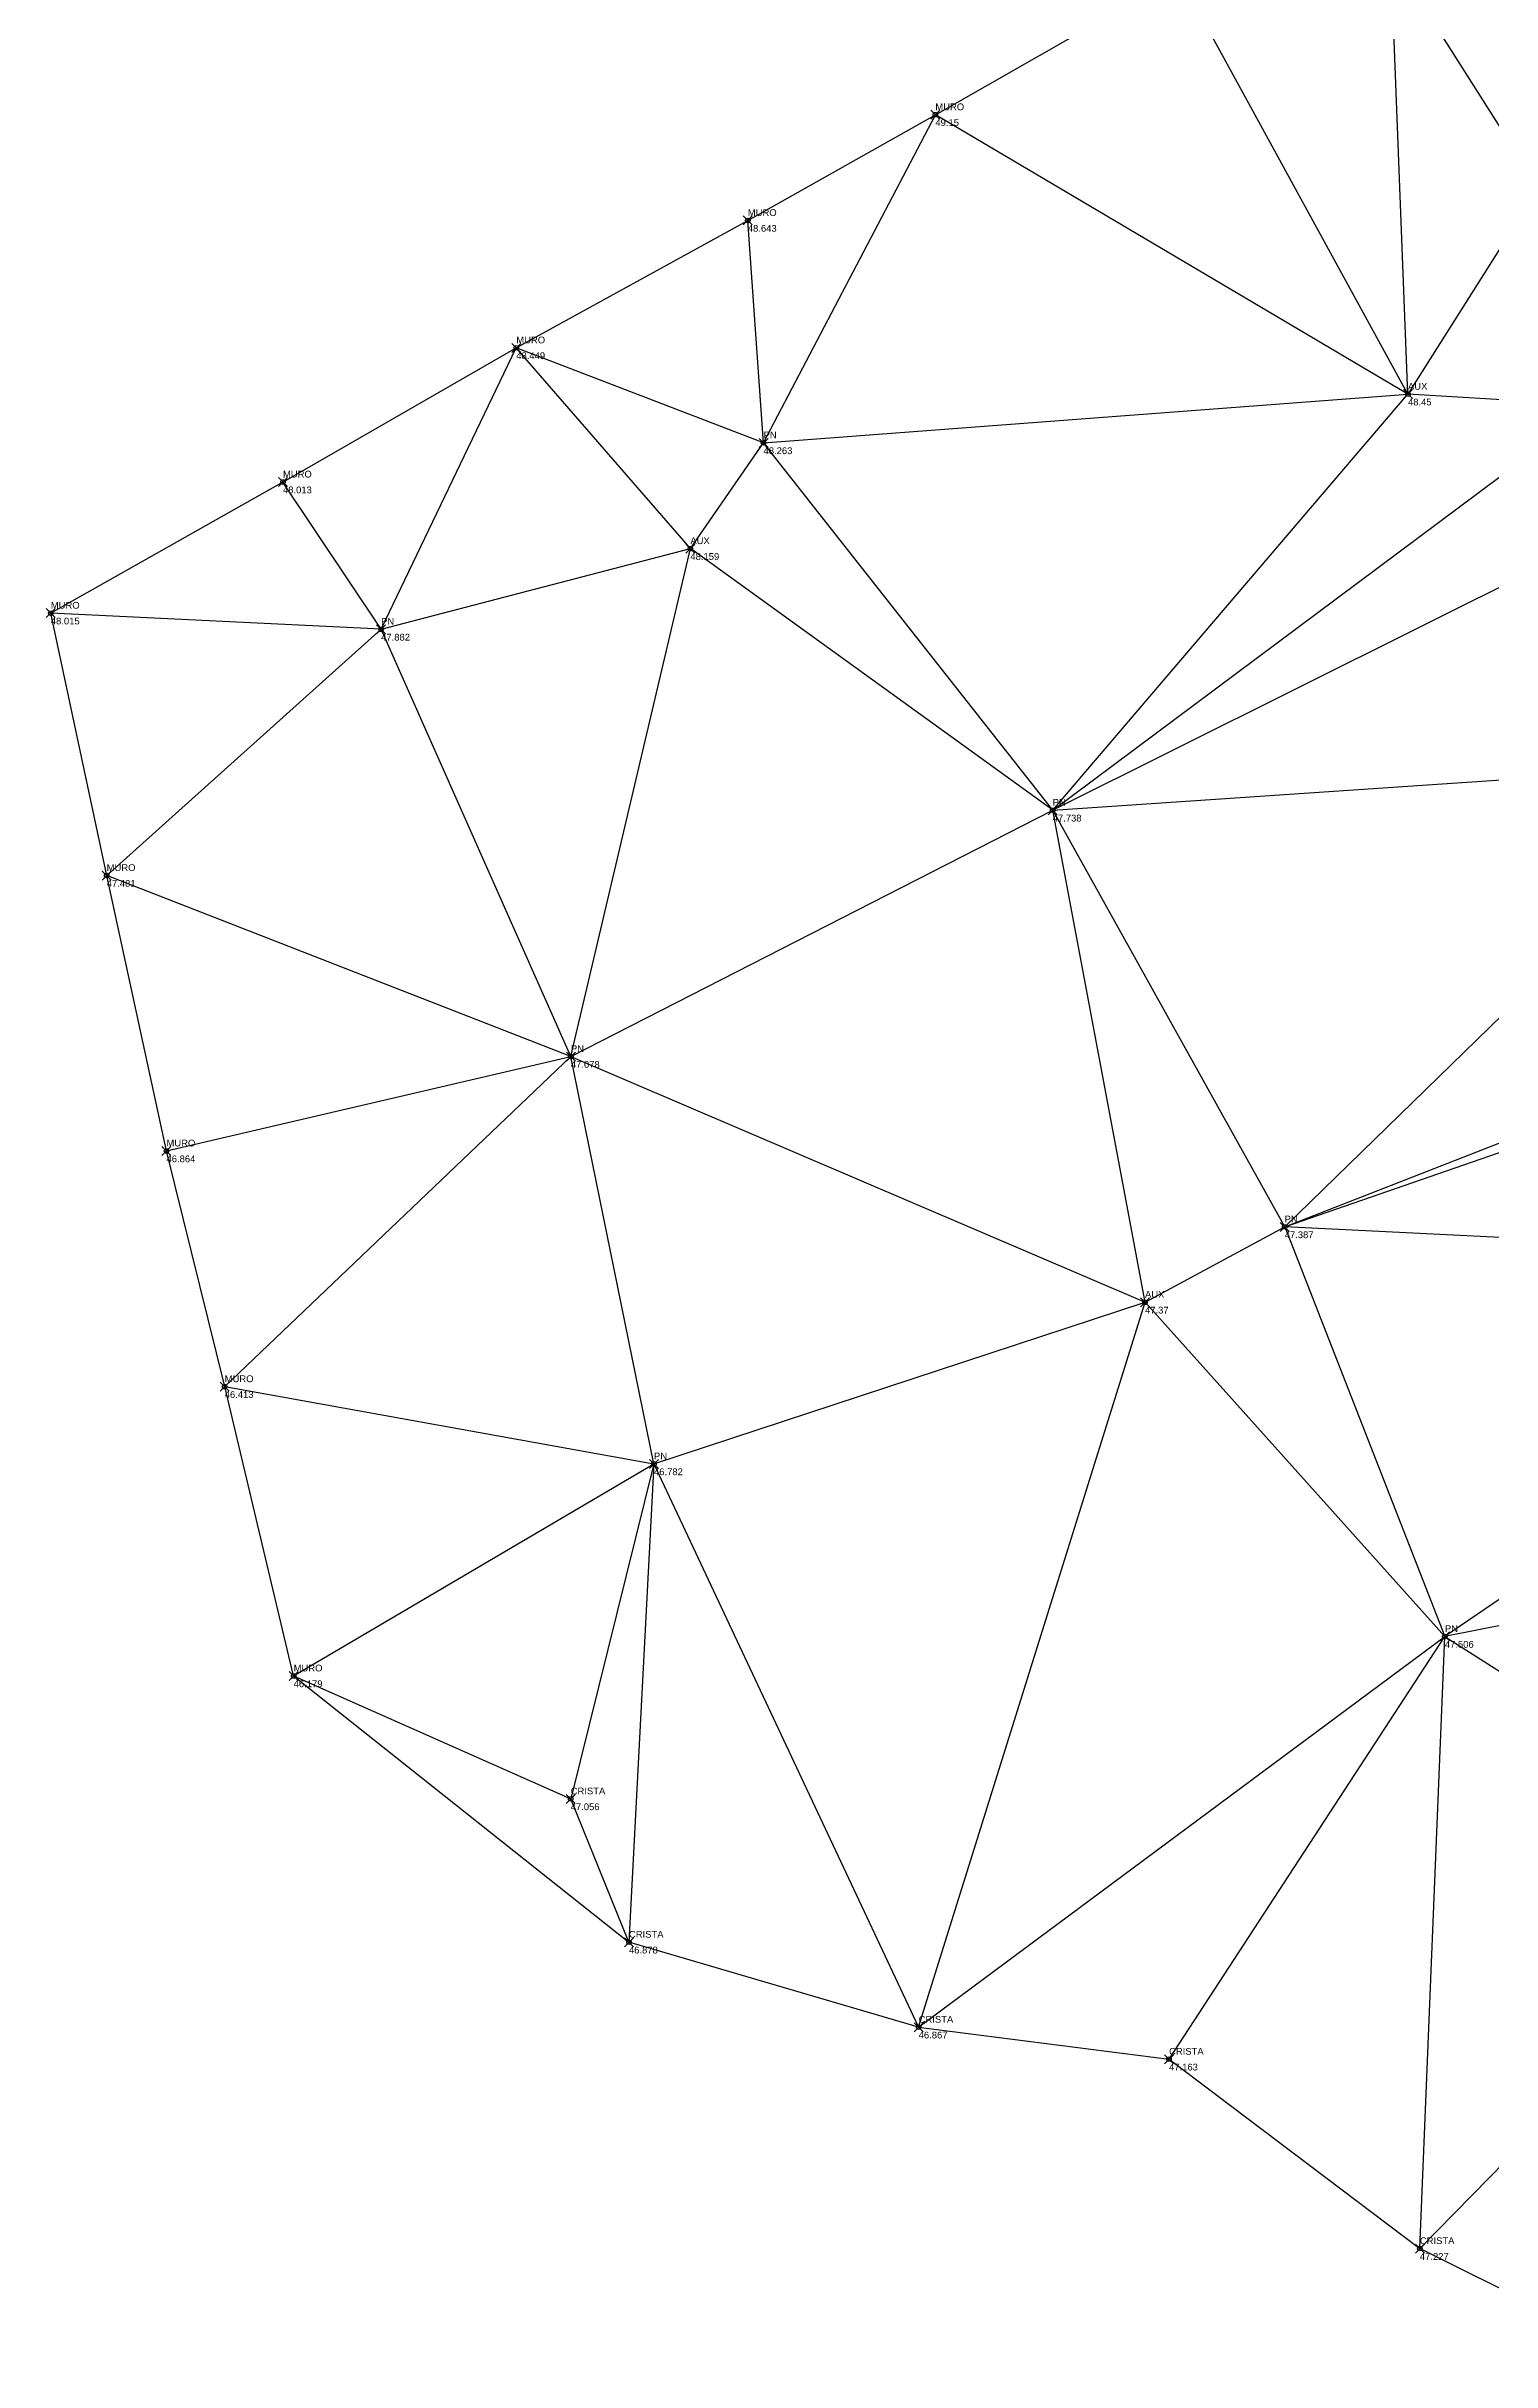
# Model space of a CAD drawing. Header units: millimetres. Extents: x 955 to 1094, y 4914 to 5043.
# Drawn here: x 955 to 987.1, y 4927.3 to 4978.7 of the extents above; entities that cross this region are included whole.
import ezdxf

# ---------------------------------------------------------------- set-up
doc = ezdxf.new("R2010")
doc.units = ezdxf.units.MM
doc.header["$PDMODE"] = 35
doc.header["$PDSIZE"] = 0.1
for name, color, linetype in [('_Arestas', 2, 'Continuous'), ('_Atributos', 7, 'Continuous'), ('_Cotas', 7, 'Continuous'), ('_Pontos', 7, 'Continuous')]:
    doc.layers.add(name, color=color, linetype=linetype)
doc.styles.get("Standard").update_dxf_attribs({"font": 'arial.ttf'})

msp = doc.modelspace()

# ---------------------------------------------------------------- linework, layer by layer
at = {"layer": '_Arestas'}
for p, q in [((988.089, 4975.571), (984.812, 4980.748)), ((985.193, 4970.983), (984.812, 4980.748)), ((974.697, 4977.189), (980.108, 4980.277)), ((985.193, 4970.983), (980.108, 4980.277)), ((970.532, 4974.84), (974.697, 4977.189)), ((970.881, 4969.901), (974.697, 4977.189)), ((985.193, 4970.983), (974.697, 4977.189)), ((988.089, 4975.571), (985.193, 4970.983)), ((965.39, 4972.011), (970.532, 4974.84)), ((970.881, 4969.901), (970.532, 4974.84)), ((960.208, 4969.031), (965.39, 4972.011)), ((962.388, 4965.76), (965.39, 4972.011)), ((969.256, 4967.552), (965.39, 4972.011)), ((970.881, 4969.901), (965.39, 4972.011)), ((970.881, 4969.901), (985.193, 4970.983)), ((977.303, 4961.741), (985.193, 4970.983)), ((989.351, 4970.733), (985.193, 4970.983)), ((977.303, 4961.741), (989.351, 4970.733)), ((969.256, 4967.552), (970.881, 4969.901)), ((977.303, 4961.741), (970.881, 4969.901)), ((960.208, 4969.031), (955.052, 4966.119)), ((962.388, 4965.76), (960.208, 4969.031)), ((990.744, 4968.444), (977.303, 4961.741)), ((962.388, 4965.76), (969.256, 4967.552)), ((966.602, 4956.271), (969.256, 4967.552)), ((977.303, 4961.741), (969.256, 4967.552)), ((956.293, 4960.291), (955.052, 4966.119)), ((962.388, 4965.76), (955.052, 4966.119)), ((956.293, 4960.291), (962.388, 4965.76)), ((966.602, 4956.271), (962.388, 4965.76)), ((977.303, 4961.741), (993.05, 4962.805)), ((982.455, 4952.487), (993.05, 4962.805)), ((966.602, 4956.271), (977.303, 4961.741)), ((982.455, 4952.487), (977.303, 4961.741)), ((979.353, 4950.813), (977.303, 4961.741)), ((966.602, 4956.271), (956.293, 4960.291)), ((957.621, 4954.174), (956.293, 4960.291)), ((982.455, 4952.487), (995.475, 4957.576)), ((982.455, 4952.487), (995.699, 4957.085)), ((957.621, 4954.174), (966.602, 4956.271)), ((958.914, 4948.939), (966.602, 4956.271)), ((968.448, 4947.223), (966.602, 4956.271)), ((966.602, 4956.271), (979.353, 4950.813)), ((958.914, 4948.939), (957.621, 4954.174)), ((979.353, 4950.813), (982.455, 4952.487)), ((998.196, 4951.708), (982.455, 4952.487)), ((982.455, 4952.487), (986.012, 4943.39)), ((998.196, 4951.708), (986.012, 4943.39)), ((968.448, 4947.223), (979.353, 4950.813)), ((974.326, 4934.712), (979.353, 4950.813)), ((979.353, 4950.813), (986.012, 4943.39)), ((958.914, 4948.939), (968.448, 4947.223)), ((960.445, 4942.514), (958.914, 4948.939)), ((960.445, 4942.514), (968.448, 4947.223)), ((968.448, 4947.223), (966.598, 4939.783)), ((968.448, 4947.223), (967.892, 4936.6)), ((968.448, 4947.223), (974.326, 4934.712)), ((1000.611, 4946.304), (986.012, 4943.39)), ((974.326, 4934.712), (986.012, 4943.39)), ((979.887, 4934.001), (986.012, 4943.39)), ((985.457, 4929.795), (986.012, 4943.39)), ((986.012, 4943.39), (993.865, 4938.382)), ((960.445, 4942.514), (966.598, 4939.783)), ((960.445, 4942.514), (967.892, 4936.6)), ((967.892, 4936.6), (966.598, 4939.783)), ((985.457, 4929.795), (993.865, 4938.382)), ((974.326, 4934.712), (967.892, 4936.6)), ((974.326, 4934.712), (979.887, 4934.001)), ((979.887, 4934.001), (985.457, 4929.795)), ((990.495, 4927.283), (985.457, 4929.795))]:
    msp.add_line(p, q, dxfattribs=at)
at = {"layer": '_Pontos'}
for p in [(974.697, 4977.189), (970.532, 4974.84), (965.39, 4972.011), (985.193, 4970.983), (970.881, 4969.901), (960.208, 4969.031), (969.256, 4967.552), (955.052, 4966.119), (962.388, 4965.76), (977.303, 4961.741), (956.293, 4960.291), (966.602, 4956.271), (957.621, 4954.174), (982.455, 4952.487), (979.353, 4950.813), (958.914, 4948.939), (968.448, 4947.223), (986.012, 4943.39), (960.445, 4942.514), (966.598, 4939.783), (967.892, 4936.6), (974.326, 4934.712), (979.887, 4934.001), (985.457, 4929.795)]:
    msp.add_point(p, dxfattribs=at)

# ---------------------------------------------------------------- texts
at = {"layer": '_Atributos'}
for s, p in [('MURO', (974.697, 4977.289)), ('MURO', (970.532, 4974.94)), ('MURO', (965.39, 4972.111)), ('AUX', (985.193, 4971.083)), ('PN', (970.881, 4970.001)), ('MURO', (960.208, 4969.131)), ('AUX', (969.256, 4967.652)), ('MURO', (955.052, 4966.219)), ('PN', (962.388, 4965.86)), ('PN', (977.303, 4961.841)), ('MURO', (956.293, 4960.391)), ('PN', (966.602, 4956.371)), ('MURO', (957.621, 4954.274)), ('PN', (982.455, 4952.587)), ('AUX', (979.353, 4950.913)), ('MURO', (958.914, 4949.039)), ('PN', (968.448, 4947.323)), ('PN', (986.012, 4943.49)), ('MURO', (960.445, 4942.614)), ('CRISTA', (966.598, 4939.883)), ('CRISTA', (967.892, 4936.7)), ('CRISTA', (974.326, 4934.812)), ('CRISTA', (979.887, 4934.101)), ('CRISTA', (985.457, 4929.895))]:
    msp.add_text(s, height=0.15, dxfattribs=at).set_placement(p)
at = {"layer": '_Cotas'}
for s, p in [('49.15', (974.697, 4976.939)), ('48.643', (970.532, 4974.59)), ('48.449', (965.39, 4971.761)), ('48.45', (985.193, 4970.733)), ('48.263', (970.881, 4969.651)), ('48.013', (960.208, 4968.781)), ('48.159', (969.256, 4967.302)), ('48.015', (955.052, 4965.869)), ('47.882', (962.388, 4965.51)), ('47.738', (977.303, 4961.491)), ('47.481', (956.293, 4960.041)), ('47.078', (966.602, 4956.021)), ('46.864', (957.621, 4953.924)), ('47.387', (982.455, 4952.237)), ('47.37', (979.353, 4950.563)), ('46.413', (958.914, 4948.689)), ('46.782', (968.448, 4946.973)), ('47.506', (986.012, 4943.14)), ('46.179', (960.445, 4942.264)), ('47.056', (966.598, 4939.533)), ('46.878', (967.892, 4936.35)), ('46.867', (974.326, 4934.462)), ('47.163', (979.887, 4933.751)), ('47.227', (985.457, 4929.545))]:
    msp.add_text(s, height=0.15, dxfattribs=at).set_placement(p)

doc.saveas('drawing.dxf')
